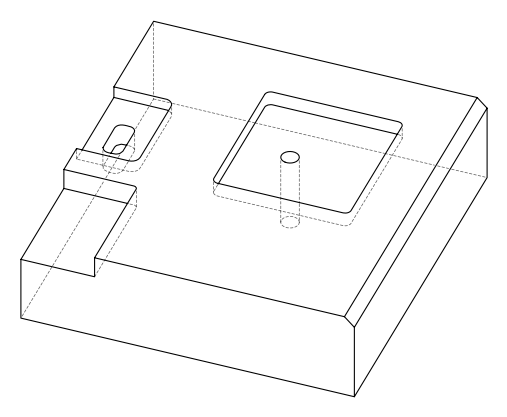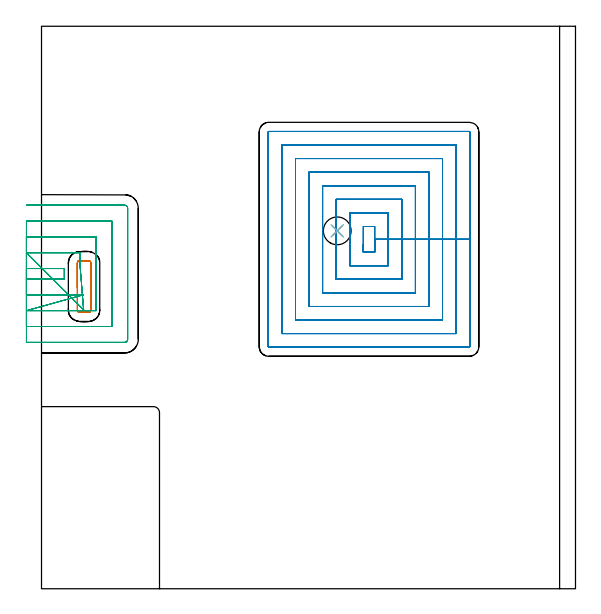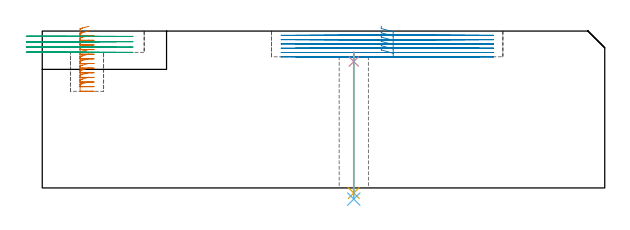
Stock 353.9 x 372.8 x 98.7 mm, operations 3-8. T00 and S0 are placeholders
(PLAN: 8 operations, 6 tool changes, 142.4 min)
(1 AREA_MILL | FG_CHAMFER_SURFACE | UGT0205_001 | 12.17 min | 20549 mm3)
(2 MILL_CORNER_NOTCH_RECTANGULAR | CORNER_NOTCH_RECTANGULAR | NXT0201_008 | Follow Part, ap 1.5, ae 75% | 86.5 min | 227387 mm3)
(3 MILL_RECTANGULAR_POCKET | POCKET_RECTANGULAR_STRAIGHT | NXT0201_011 | Follow Part, ap 3, ae 75% | 3.42 min | 34651 mm3)
(4 MILL_RECTANGULAR_POCKET_1 | POCKET_RECTANGULAR_STRAIGHT_1 | NXT0201_011 | Follow Part, ap 3, ae 75% | 30.23 min | 364845 mm3)
(5 MILL_SLOT | SLOT_PARTIAL_RECTANGULAR | UGT0201_132 | Follow Part, ap 3.5, ae 75% | 9.35 min | 77401 mm3)
(6 SPOT_DRILL | STEP1HOLE | NXT0321_9005460120000 | 0.05 min | 181 mm3)
(7 DRILL_THROUGH_HOLE_INTO_CENTER | STEP1HOLE | NXT0301_065 | 0.36 min | 5578 mm3)
(8 DRILL_TO_ENLARGE_THROUGH_HOLE | STEP1HOLE | UGT0301_253 | 0.37 min | 16167 mm3)
(TOOL UGT0205_001 | Chamfer Mill 20 x 3 x 45 deg. | D20 FL50 Z2)
(TOOL NXT0201_008 | ENDMILL 6mm [2P460-0600-NA 1630] | D6 FL26 Z6)
(TOOL NXT0201_011 | ENDMILL 12mm [2P460-1200-NA 1630] | D12 FL38 Z6)
(TOOL UGT0201_132 | Carbide End Mill 14.0 | D14 FL30 Z4)
(TOOL NXT0321_9005460120000 | NC Spot Drill, 142deg, 12mm, Carbide, Uncoated | D12 PA142 FL30 Z2)
(TOOL NXT0301_065 | Carbide Drill 9.4mm [860.1-0940-075A1-MM 2214] | D9.4 PA140 FL98 Z2)
(TOOL UGT0301_253 | Twist Drill 18.4 mm | D18.4 PA118 FL135 Z2)
(OP 3 MILL_RECTANGULAR_POCKET)
G17 G21 G94 G90
T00 M6
G54
G17 G0 G90 X29.374 Y217.4 S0 M3
G43 Z108.7 H1
Z101.7
G94 G1 X25.2 Z100.581 F250.
X25.082 Z100.55
X24.761 Y217.335 Z100.462
X24.464 Y217.197 Z100.374
X24.207 Y216.993 Z100.286
X24.003 Y216.736 Z100.199
X23.865 Y216.439 Z100.111
X23.8 Y216.118 Z100.023
Y216. Z99.991
Y200.3 Z95.785
Y184.6 F500.
G3 X25.2 Y183.2 R1.4
G1 X31.2
G3 X32.6 Y184.6 R1.4
G1 Y216.
G3 X31.2 Y217.4 R1.4
G1 X25.2
G3 X23.8 Y216. R1.4
G1 Y200.3
Y199.3
G0 X29.374 Y217.4 Z98.785
G1 X25.2 Z97.666 F250.
X25.082 Z97.634
X24.761 Y217.335 Z97.547
X24.464 Y217.197 Z97.459
X24.207 Y216.993 Z97.371
X24.003 Y216.736 Z97.283
X23.865 Y216.439 Z97.195
X23.8 Y216.118 Z97.108
Y216. Z97.076
Y200.3 Z92.869
Y184.6 F500.
G3 X25.2 Y183.2 R1.4
G1 X31.2
G3 X32.6 Y184.6 R1.4
G1 Y216.
G3 X31.2 Y217.4 R1.4
G1 X25.2
G3 X23.8 Y216. R1.4
G1 Y200.3
Y199.3
G0 X29.374 Y217.4 Z95.869
G1 X25.2 Z94.751 F250.
X25.082 Z94.719
X24.761 Y217.335 Z94.631
X24.464 Y217.197 Z94.543
X24.207 Y216.993 Z94.456
X24.003 Y216.736 Z94.368
X23.865 Y216.439 Z94.28
X23.8 Y216.118 Z94.192
Y216. Z94.161
Y200.3 Z89.954
Y184.6 F500.
G3 X25.2 Y183.2 R1.4
G1 X31.2
G3 X32.6 Y184.6 R1.4
G1 Y216.
G3 X31.2 Y217.4 R1.4
G1 X25.2
G3 X23.8 Y216. R1.4
G1 Y200.3
Y199.3
G0 X29.374 Y217.4 Z92.954
G1 X25.2 Z91.835 F250.
X25.082 Z91.804
X24.761 Y217.335 Z91.716
X24.464 Y217.197 Z91.628
X24.207 Y216.993 Z91.54
X24.003 Y216.736 Z91.452
X23.865 Y216.439 Z91.365
X23.8 Y216.118 Z91.277
Y216. Z91.245
Y200.3 Z87.038
Y184.6 F500.
G3 X25.2 Y183.2 R1.4
G1 X31.2
G3 X32.6 Y184.6 R1.4
G1 Y216.
G3 X31.2 Y217.4 R1.4
G1 X25.2
G3 X23.8 Y216. R1.4
G1 Y200.3
Y199.3
G0 X29.374 Y217.4 Z90.038
G1 X25.2 Z88.92 F250.
X25.082 Z88.888
X24.761 Y217.335 Z88.8
X24.464 Y217.197 Z88.713
X24.207 Y216.993 Z88.625
X24.003 Y216.736 Z88.537
X23.865 Y216.439 Z88.449
X23.8 Y216.118 Z88.362
Y216. Z88.33
Y200.3 Z84.123
Y184.6 F500.
G3 X25.2 Y183.2 R1.4
G1 X31.2
G3 X32.6 Y184.6 R1.4
G1 Y216.
G3 X31.2 Y217.4 R1.4
G1 X25.2
G3 X23.8 Y216. R1.4
G1 Y200.3
Y199.3
G0 X29.374 Y217.4 Z87.123
G1 X25.2 Z86.005 F250.
X25.082 Z85.973
X24.761 Y217.335 Z85.885
X24.464 Y217.197 Z85.797
X24.207 Y216.993 Z85.709
X24.003 Y216.736 Z85.622
X23.865 Y216.439 Z85.534
X23.8 Y216.118 Z85.446
Y216. Z85.414
Y200.3 Z81.208
Y184.6 F500.
G3 X25.2 Y183.2 R1.4
G1 X31.2
G3 X32.6 Y184.6 R1.4
G1 Y216.
G3 X31.2 Y217.4 R1.4
G1 X25.2
G3 X23.8 Y216. R1.4
G1 Y200.3
Y199.3
G0 X29.374 Y217.4 Z84.208
G1 X25.2 Z83.089 F250.
X25.082 Z83.057
X24.761 Y217.335 Z82.97
X24.464 Y217.197 Z82.882
X24.207 Y216.993 Z82.794
X24.003 Y216.736 Z82.706
X23.865 Y216.439 Z82.619
X23.8 Y216.118 Z82.531
Y216. Z82.499
Y200.3 Z78.292
Y184.6 F500.
G3 X25.2 Y183.2 R1.4
G1 X31.2
G3 X32.6 Y184.6 R1.4
G1 Y216.
G3 X31.2 Y217.4 R1.4
G1 X25.2
G3 X23.8 Y216. R1.4
G1 Y200.3
Y199.3
G0 X29.374 Y217.4 Z81.292
G1 X25.2 Z80.174 F250.
X25.082 Z80.142
X24.761 Y217.335 Z80.054
X24.464 Y217.197 Z79.966
X24.207 Y216.993 Z79.879
X24.003 Y216.736 Z79.791
X23.865 Y216.439 Z79.703
X23.8 Y216.118 Z79.615
Y216. Z79.584
Y200.3 Z75.377
Y184.6 F500.
G3 X25.2 Y183.2 R1.4
G1 X31.2
G3 X32.6 Y184.6 R1.4
G1 Y216.
G3 X31.2 Y217.4 R1.4
G1 X25.2
G3 X23.8 Y216. R1.4
G1 Y200.3
Y199.3
G0 X29.374 Y217.4 Z78.377
G1 X25.2 Z77.258 F250.
X25.082 Z77.227
X24.761 Y217.335 Z77.139
X24.464 Y217.197 Z77.051
X24.207 Y216.993 Z76.963
X24.003 Y216.736 Z76.876
X23.865 Y216.439 Z76.788
X23.8 Y216.118 Z76.7
Y216. Z76.668
Y200.3 Z72.462
Y184.6 F500.
G3 X25.2 Y183.2 R1.4
G1 X31.2
G3 X32.6 Y184.6 R1.4
G1 Y216.
G3 X31.2 Y217.4 R1.4
G1 X25.2
G3 X23.8 Y216. R1.4
G1 Y200.3
Y199.3
G0 X29.374 Y217.4 Z75.462
G1 X25.2 Z74.343 F250.
X25.082 Z74.311
X24.761 Y217.335 Z74.224
X24.464 Y217.197 Z74.136
X24.207 Y216.993 Z74.048
X24.003 Y216.736 Z73.96
X23.865 Y216.439 Z73.872
X23.8 Y216.118 Z73.785
Y216. Z73.753
Y200.3 Z69.546
Y184.6 F500.
G3 X25.2 Y183.2 R1.4
G1 X31.2
G3 X32.6 Y184.6 R1.4
G1 Y216.
G3 X31.2 Y217.4 R1.4
G1 X25.2
G3 X23.8 Y216. R1.4
G1 Y200.3
Y199.3
G0 X29.374 Y217.4 Z72.546
G1 X25.2 Z71.428 F250.
X25.082 Z71.396
X24.761 Y217.335 Z71.308
X24.464 Y217.197 Z71.22
X24.207 Y216.993 Z71.133
X24.003 Y216.736 Z71.045
X23.865 Y216.439 Z70.957
X23.8 Y216.118 Z70.869
Y216. Z70.838
Y200.3 Z66.631
Y184.6 F500.
G3 X25.2 Y183.2 R1.4
G1 X31.2
G3 X32.6 Y184.6 R1.4
G1 Y216.
G3 X31.2 Y217.4 R1.4
G1 X25.2
G3 X23.8 Y216. R1.4
G1 Y200.3
Y199.3
G0 X29.374 Y217.4 Z69.631
G1 X25.2 Z68.512 F250.
X25.082 Z68.481
X24.761 Y217.335 Z68.393
X24.464 Y217.197 Z68.305
X24.207 Y216.993 Z68.217
X24.003 Y216.736 Z68.129
X23.865 Y216.439 Z68.042
X23.8 Y216.118 Z67.954
Y216. Z67.922
Y200.3 Z63.715
Y184.6 F500.
G3 X25.2 Y183.2 R1.4
G1 X31.2
G3 X32.6 Y184.6 R1.4
G1 Y216.
G3 X31.2 Y217.4 R1.4
G1 X25.2
G3 X23.8 Y216. R1.4
G1 Y200.3
Y199.3
G0 X29.374 Y217.4 Z66.715
G1 X25.2 Z65.597 F250.
X25.082 Z65.565
X24.761 Y217.335 Z65.477
X24.464 Y217.197 Z65.39
X24.207 Y216.993 Z65.302
X24.003 Y216.736 Z65.214
X23.865 Y216.439 Z65.126
X23.8 Y216.118 Z65.039
Y216. Z65.007
Y200.3 Z60.8
Y184.6 F500.
G3 X25.2 Y183.2 R1.4
G1 X31.2
G3 X32.6 Y184.6 R1.4
G1 Y216.
G3 X31.2 Y217.4 R1.4
G1 X25.2
G3 X23.8 Y216. R1.4
G1 Y200.3
Y199.3
G0 Z108.7
M5
M2
(OP 4 MILL_RECTANGULAR_POCKET_1)
G17 G21 G94 G90
T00 M6
G54
G17 G0 G90 X213.3 Y228.373 S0 M3
G43 Z108.7 H1
Z101.7
G94 G1 Y223.1 Z100.287 F250.
X220.8 Z98.277
Y231.6 Z96.
Y240.1 F500.
X213.3
Y223.1
X220.8
Y231.6
X229.8
Y249.1
X204.3
Y214.1
X229.8
Y231.6
X238.8
Y258.1
X195.3
Y205.1
X238.8
Y231.6
X247.8
Y267.1
X186.3
Y196.1
X247.8
Y231.6
X256.8
Y276.1
X177.3
Y187.1
X256.8
Y231.6
X265.8
Y285.1
X168.3
Y178.1
X265.8
Y231.6
X274.8
Y294.1
X159.3
Y169.1
X274.8
Y231.6
X283.8
Y302.8
G3 X283.5 Y303.1 R0.3
G1 X150.6
G3 X150.3 Y302.8 R0.3
G1 Y160.4
G3 X150.6 Y160.1 R0.3
G1 X283.5
G3 X283.8 Y160.4 R0.3
G1 Y231.6
Y232.6
G0 X213.3 Y228.373 Z99.
G1 Y223.1 Z97.587 F250.
X220.8 Z95.578
Y231.6 Z93.3
Y240.1 F500.
X213.3
Y223.1
X220.8
Y231.6
X229.8
Y249.1
X204.3
Y214.1
X229.8
Y231.6
X238.8
Y258.1
X195.3
Y205.1
X238.8
Y231.6
X247.8
Y267.1
X186.3
Y196.1
X247.8
Y231.6
X256.8
Y276.1
X177.3
Y187.1
X256.8
Y231.6
X265.8
Y285.1
X168.3
Y178.1
X265.8
Y231.6
X274.8
Y294.1
X159.3
Y169.1
X274.8
Y231.6
X283.8
Y302.8
G3 X283.5 Y303.1 R0.3
G1 X150.6
G3 X150.3 Y302.8 R0.3
G1 Y160.4
G3 X150.6 Y160.1 R0.3
G1 X283.5
G3 X283.8 Y160.4 R0.3
G1 Y231.6
Y232.6
G0 X213.3 Y228.373 Z96.3
G1 Y223.1 Z94.887 F250.
X220.8 Z92.878
Y231.6 Z90.6
Y240.1 F500.
X213.3
Y223.1
X220.8
Y231.6
X229.8
Y249.1
X204.3
Y214.1
X229.8
Y231.6
X238.8
Y258.1
X195.3
Y205.1
X238.8
Y231.6
X247.8
Y267.1
X186.3
Y196.1
X247.8
Y231.6
X256.8
Y276.1
X177.3
Y187.1
X256.8
Y231.6
X265.8
Y285.1
X168.3
Y178.1
X265.8
Y231.6
X274.8
Y294.1
X159.3
Y169.1
X274.8
Y231.6
X283.8
Y302.8
G3 X283.5 Y303.1 R0.3
G1 X150.6
G3 X150.3 Y302.8 R0.3
G1 Y160.4
G3 X150.6 Y160.1 R0.3
G1 X283.5
G3 X283.8 Y160.4 R0.3
G1 Y231.6
Y232.6
G0 X213.3 Y228.373 Z93.6
G1 Y223.1 Z92.187 F250.
X220.8 Z90.178
Y231.6 Z87.9
Y240.1 F500.
X213.3
Y223.1
X220.8
Y231.6
X229.8
Y249.1
X204.3
Y214.1
X229.8
Y231.6
X238.8
Y258.1
X195.3
Y205.1
X238.8
Y231.6
X247.8
Y267.1
X186.3
Y196.1
X247.8
Y231.6
X256.8
Y276.1
X177.3
Y187.1
X256.8
Y231.6
X265.8
Y285.1
X168.3
Y178.1
X265.8
Y231.6
X274.8
Y294.1
X159.3
Y169.1
X274.8
Y231.6
X283.8
Y302.8
G3 X283.5 Y303.1 R0.3
G1 X150.6
G3 X150.3 Y302.8 R0.3
G1 Y160.4
G3 X150.6 Y160.1 R0.3
G1 X283.5
G3 X283.8 Y160.4 R0.3
G1 Y231.6
Y232.6
G0 X213.3 Y228.373 Z90.9
G1 Y223.1 Z89.487 F250.
X220.8 Z87.478
Y231.6 Z85.2
Y240.1 F500.
X213.3
Y223.1
X220.8
Y231.6
X229.8
Y249.1
X204.3
Y214.1
X229.8
Y231.6
X238.8
Y258.1
X195.3
Y205.1
X238.8
Y231.6
X247.8
Y267.1
X186.3
Y196.1
X247.8
Y231.6
X256.8
Y276.1
X177.3
Y187.1
X256.8
Y231.6
X265.8
Y285.1
X168.3
Y178.1
X265.8
Y231.6
X274.8
Y294.1
X159.3
Y169.1
X274.8
Y231.6
X283.8
Y302.8
G3 X283.5 Y303.1 R0.3
G1 X150.6
G3 X150.3 Y302.8 R0.3
G1 Y160.4
G3 X150.6 Y160.1 R0.3
G1 X283.5
G3 X283.8 Y160.4 R0.3
G1 Y231.6
Y232.6
G0 X213.3 Y228.373 Z88.2
G1 Y223.1 Z86.787 F250.
X220.8 Z84.778
Y231.6 Z82.5
Y240.1 F500.
X213.3
Y223.1
X220.8
Y231.6
X229.8
Y249.1
X204.3
Y214.1
X229.8
Y231.6
X238.8
Y258.1
X195.3
Y205.1
X238.8
Y231.6
X247.8
Y267.1
X186.3
Y196.1
X247.8
Y231.6
X256.8
Y276.1
X177.3
Y187.1
X256.8
Y231.6
X265.8
Y285.1
X168.3
Y178.1
X265.8
Y231.6
X274.8
Y294.1
X159.3
Y169.1
X274.8
Y231.6
X283.8
Y302.8
G3 X283.5 Y303.1 R0.3
G1 X150.6
G3 X150.3 Y302.8 R0.3
G1 Y160.4
G3 X150.6 Y160.1 R0.3
G1 X283.5
G3 X283.8 Y160.4 R0.3
G1 Y231.6
Y232.6
G0 Z108.7
M5
M2
(OP 5 MILL_SLOT)
G17 G21 G94 G90
T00 M6
G54
G17 G0 G90 X-10. Y205.3 S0 M3
G43 Z108.7 H0
Z95.35
G94 G1 X-7. F250.
X15.1 F500.
Y212.2
X-7.
X-10. F250.
Y194.8
X-7.
X24.8 F500.
X27.8 F250.
X-10. Y184.3 F500.
X-7. F250.
X24.95 F500.
X27.95 F250.
X25.6 Y213.408 F500.
Y216.408 F250.
Y222.7 F500.
X-7.
X-10. F250.
X28.447 Y184.3 F500.
X31.447 F250.
X36.1 F500.
Y233.2
X-7.
X-10. F250.
Y173.8
X-7.
X46.6 F500.
Y243.7
X-7.
X-10. F250.
Y163.3
X-7.
X55.1 F500.
G3 X57.1 Y165.3 R2.
G1 Y252.2
G3 X55.1 Y254.2 R2.
G1 X-7.
X-10. F250.
G0 Y205.3 Z92.
G1 X-7.
X15.1 F500.
Y212.2
X-7.
X-10. F250.
Y194.8
X-7.
X24.8 F500.
X27.8 F250.
X-10. Y184.3 F500.
X-7. F250.
X24.95 F500.
X27.95 F250.
X25.6 Y213.408 F500.
Y216.408 F250.
Y222.7 F500.
X-7.
X-10. F250.
X28.446 Y184.3 F500.
X31.446 F250.
X36.1 F500.
Y233.2
X-7.
X-10. F250.
Y173.8
X-7.
X46.6 F500.
Y243.7
X-7.
X-10. F250.
Y163.3
X-7.
X55.1 F500.
G3 X57.1 Y165.3 R2.
G1 Y252.2
G3 X55.1 Y254.2 R2.
G1 X-7.
X-10. F250.
G0 Y205.3 Z88.65
G1 X-7.
X15.1 F500.
Y212.2
X-7.
X-10. F250.
Y194.8
X-7.
X24.8 F500.
X27.8 F250.
X-10. Y184.3 F500.
X-7. F250.
X24.95 F500.
X27.95 F250.
X25.6 Y213.408 F500.
Y216.408 F250.
Y222.7 F500.
X-7.
X-10. F250.
X28.446 Y184.3 F500.
X31.446 F250.
X36.1 F500.
Y233.2
X-7.
X-10. F250.
Y173.8
X-7.
X46.6 F500.
Y243.7
X-7.
X-10. F250.
Y163.3
X-7.
X55.1 F500.
G3 X57.1 Y165.3 R2.
G1 Y252.2
G3 X55.1 Y254.2 R2.
G1 X-7.
X-10. F250.
G0 Y205.3 Z85.3
G1 X-7.
X15.1 F500.
Y212.2
X-7.
X-10. F250.
Y194.8
X-7.
X24.8 F500.
X27.8 F250.
X-10. Y184.3 F500.
X-7. F250.
X24.95 F500.
X27.95 F250.
X25.6 Y213.408 F500.
Y216.408 F250.
Y222.7 F500.
X-7.
X-10. F250.
X28.447 Y184.3 F500.
X31.447 F250.
X36.1 F500.
Y233.2
X-7.
X-10. F250.
Y173.8
X-7.
X46.6 F500.
Y243.7
X-7.
X-10. F250.
Y163.3
X-7.
X55.1 F500.
G3 X57.1 Y165.3 R2.
G1 Y252.2
G3 X55.1 Y254.2 R2.
G1 X-7.
X-10. F250.
G0 Z108.7
M5
M2
(OP 6 SPOT_DRILL)
G17 G21 G94 G90
T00 M6
G54
G17 G0 G90 X196. Y237.2 S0 M3
G43 Z108.7 H0
G94 G81 G98 Z79.5 F250. R85.5
G80
M5
M2
(OP 7 DRILL_THROUGH_HOLE_INTO_CENTER)
G17 G21 G94 G90
T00 M6
G54
G17 G0 G90 X196. Y237.2 S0 M3
G43 Z108.7 H1
G94 G73 G98 Z-3.211 F250. Q8.571 R84.5
G80
M5
M2
(OP 8 DRILL_TO_ENLARGE_THROUGH_HOLE)
G17 G21 G94 G90
T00 M6
G54
G17 G0 G90 X196. Y237.2 S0 M3
G43 Z108.7 H0
G94 G73 G98 Z-7.028 F250. Q17.906 R84.5
G80
M5
M2
